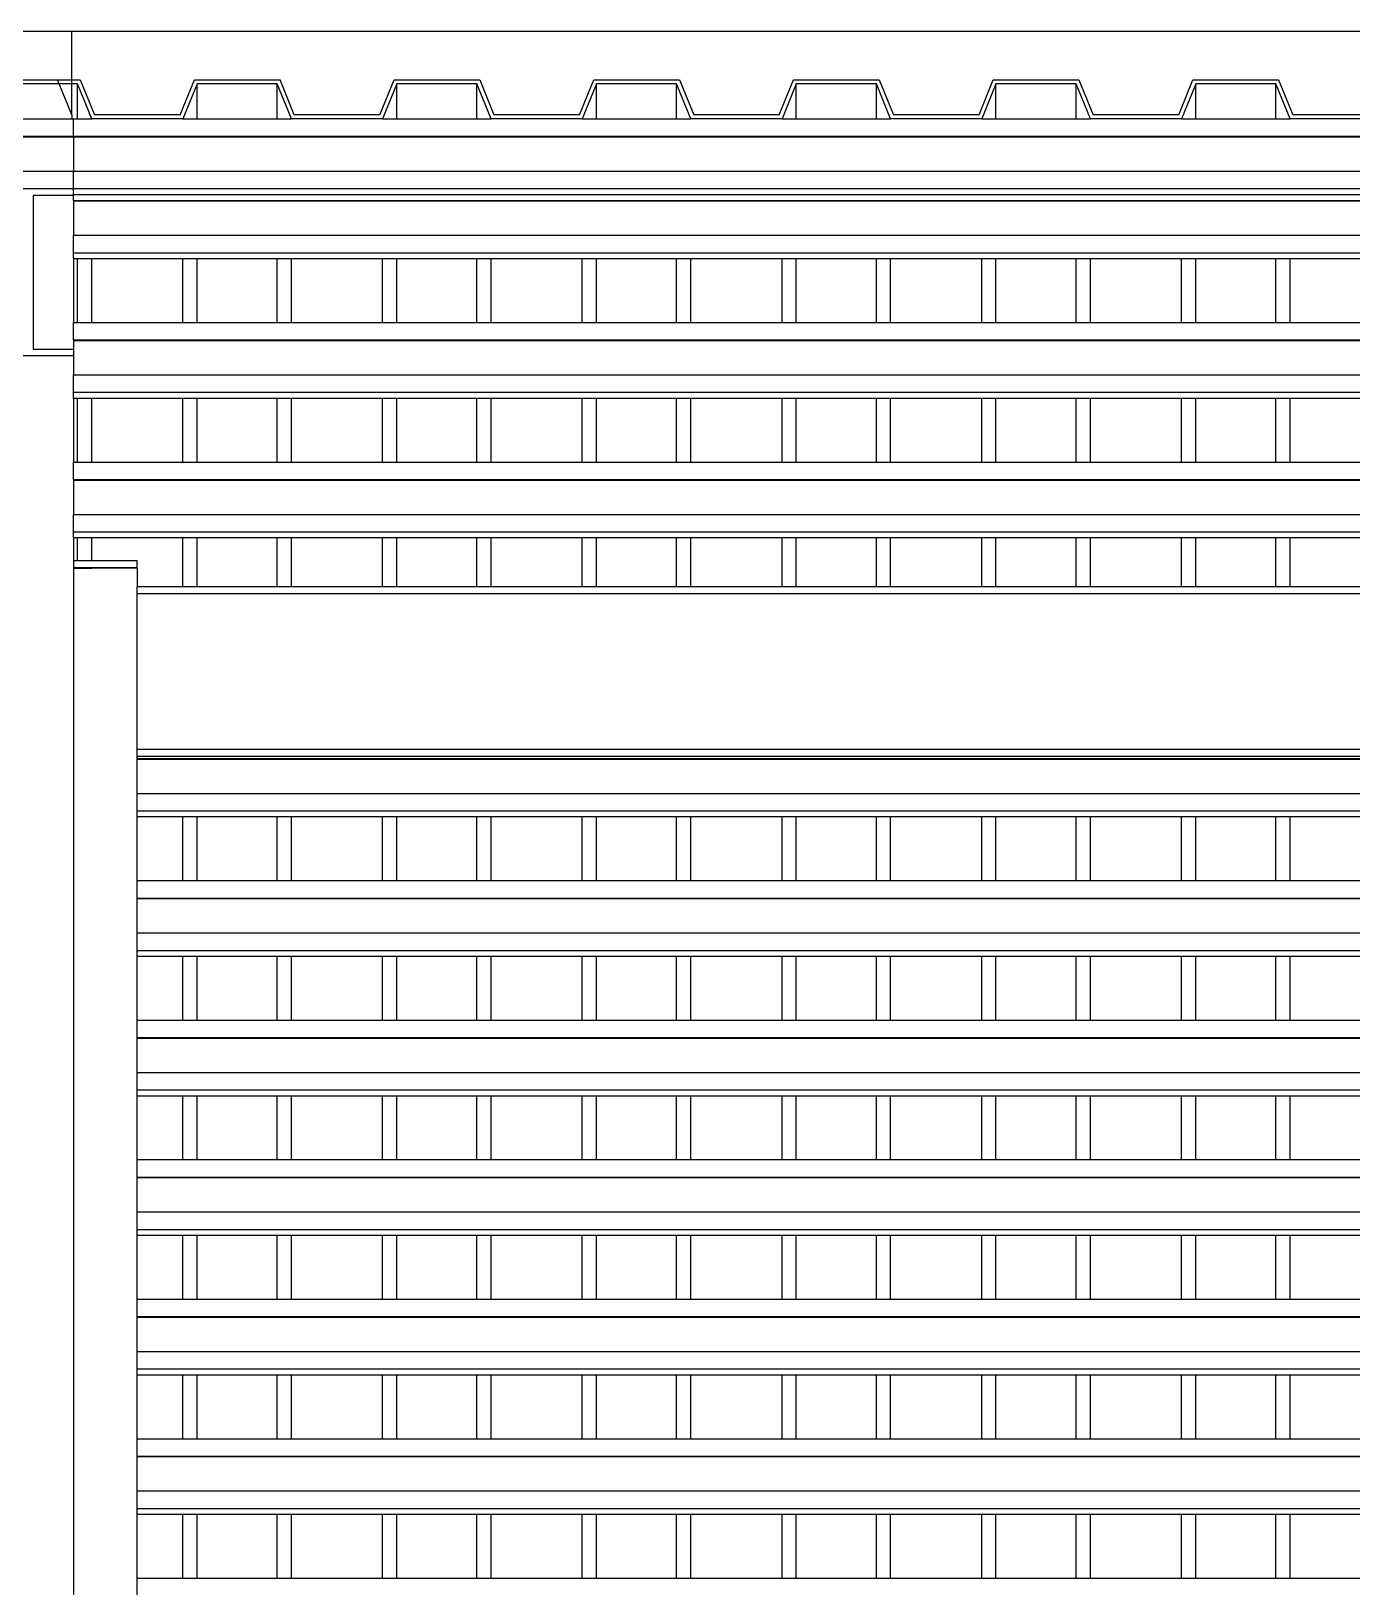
# Model space of a CAD drawing. Extents: x -101 to 101, y -14 to 18.
# Drawn here: x -51.402 to -49.535, y 10.269 to 12.469 of the extents above; entities that cross this region are included whole.
import ezdxf

# ---------------------------------------------------------------- set-up
doc = ezdxf.new("R2010")
doc.units = 0
doc.layers.get('0').update_dxf_attribs({"linetype": 'CONTINUOUS'})

msp = doc.modelspace()

# ---------------------------------------------------------------- linework, layer by layer
for p, q in [((-51.4638, 12.4686), (-51.3446, 12.4686)), ((-51.3446, 12.4686), (-48.7708, 12.4686)), ((-51.3446, 12.3995), (-51.3446, 12.4686)), ((-51.4537, 12.3995), (-51.3648, 12.3995)), ((-51.3625, 12.3939), (-51.4498, 12.3939)), ((-51.3625, 12.3939), (-51.3648, 12.3995)), ((-51.3648, 12.3995), (-51.3446, 12.3995)), ((-51.3446, 12.3502), (-51.3625, 12.3939)), ((-51.3446, 12.3939), (-51.3625, 12.3939)), ((-51.3446, 12.3995), (-51.3327, 12.3995)), ((-51.3446, 12.3939), (-51.3446, 12.3995)), ((-51.3446, 12.3502), (-51.3446, 12.3939)), ((-51.3366, 12.3939), (-51.3446, 12.3939)), ((-51.3366, 12.3446), (-51.3366, 12.3939)), ((-51.3164, 12.3446), (-51.3366, 12.3939)), ((-51.3327, 12.3995), (-51.3125, 12.3502)), ((-51.1915, 12.3502), (-51.1713, 12.3995)), ((-51.1674, 12.3939), (-51.1876, 12.3446)), ((-51.1713, 12.3995), (-51.0503, 12.3995)), ((-51.1674, 12.3446), (-51.1674, 12.3939)), ((-51.0542, 12.3939), (-51.1674, 12.3939)), ((-51.0542, 12.3446), (-51.0542, 12.3939)), ((-51.034, 12.3446), (-51.0542, 12.3939)), ((-51.0301, 12.3502), (-51.0503, 12.3995)), ((-50.9091, 12.3502), (-50.8889, 12.3995)), ((-50.885, 12.3939), (-50.9052, 12.3446)), ((-50.8889, 12.3995), (-50.7679, 12.3995)), ((-50.885, 12.3446), (-50.885, 12.3939)), ((-50.7718, 12.3939), (-50.885, 12.3939)), ((-50.7718, 12.3446), (-50.7718, 12.3939)), ((-50.7516, 12.3446), (-50.7718, 12.3939)), ((-50.7679, 12.3995), (-50.7477, 12.3502)), ((-50.6267, 12.3502), (-50.6065, 12.3995)), ((-50.6026, 12.3939), (-50.6228, 12.3446)), ((-50.6065, 12.3995), (-50.4855, 12.3995)), ((-50.6026, 12.3446), (-50.6026, 12.3939)), ((-50.4894, 12.3939), (-50.6026, 12.3939)), ((-50.4894, 12.3446), (-50.4894, 12.3939)), ((-50.4692, 12.3446), (-50.4894, 12.3939)), ((-50.4855, 12.3995), (-50.4653, 12.3502)), ((-50.3443, 12.3502), (-50.3241, 12.3995)), ((-50.3202, 12.3939), (-50.3404, 12.3446)), ((-50.3241, 12.3995), (-50.2031, 12.3995)), ((-50.3202, 12.3446), (-50.3202, 12.3939)), ((-50.207, 12.3939), (-50.3202, 12.3939)), ((-50.207, 12.3446), (-50.207, 12.3939)), ((-50.1868, 12.3446), (-50.207, 12.3939)), ((-50.2031, 12.3995), (-50.1829, 12.3502)), ((-50.0618, 12.3502), (-50.0417, 12.3995)), ((-50.0378, 12.3939), (-50.0579, 12.3446)), ((-50.0417, 12.3995), (-49.9206, 12.3995)), ((-50.0378, 12.3446), (-50.0378, 12.3939)), ((-49.9246, 12.3939), (-50.0378, 12.3939)), ((-49.9246, 12.3446), (-49.9246, 12.3939)), ((-49.9044, 12.3446), (-49.9246, 12.3939)), ((-49.9206, 12.3995), (-49.9005, 12.3502)), ((-49.7794, 12.3502), (-49.7593, 12.3995)), ((-49.7554, 12.3939), (-49.7755, 12.3446)), ((-49.7593, 12.3995), (-49.6382, 12.3995)), ((-49.7554, 12.3446), (-49.7554, 12.3939)), ((-49.6421, 12.3939), (-49.7554, 12.3939)), ((-49.6421, 12.3446), (-49.6421, 12.3939)), ((-49.622, 12.3446), (-49.6421, 12.3939)), ((-49.6382, 12.3995), (-49.6181, 12.3502)), ((-51.4498, 12.3446), (-51.3625, 12.3446)), ((-51.3625, 12.3446), (-51.3446, 12.3446)), ((-51.3446, 12.3502), (-51.3446, 12.3446)), ((-51.3446, 12.3446), (-51.3423, 12.3446)), ((-51.3423, 12.3199), (-51.3423, 12.3446)), ((-51.3423, 12.3446), (-51.3366, 12.3446)), ((-51.3366, 12.3446), (-51.3164, 12.3446)), ((-51.1876, 12.3446), (-51.3164, 12.3446)), ((-51.1915, 12.3502), (-51.3125, 12.3502)), ((-51.1876, 12.3446), (-51.1674, 12.3446)), ((-51.1674, 12.3446), (-51.0542, 12.3446)), ((-51.0542, 12.3446), (-51.034, 12.3446)), ((-50.9052, 12.3446), (-51.034, 12.3446)), ((-50.9091, 12.3502), (-51.0301, 12.3502)), ((-50.9052, 12.3446), (-50.885, 12.3446)), ((-50.885, 12.3446), (-50.7718, 12.3446)), ((-50.7718, 12.3446), (-50.7516, 12.3446)), ((-50.6228, 12.3446), (-50.7516, 12.3446)), ((-50.6267, 12.3502), (-50.7477, 12.3502)), ((-50.6228, 12.3446), (-50.6026, 12.3446)), ((-50.6026, 12.3446), (-50.4894, 12.3446)), ((-50.4894, 12.3446), (-50.4692, 12.3446)), ((-50.3404, 12.3446), (-50.4692, 12.3446)), ((-50.3443, 12.3502), (-50.4653, 12.3502)), ((-50.3404, 12.3446), (-50.3202, 12.3446)), ((-50.3202, 12.3446), (-50.207, 12.3446)), ((-50.207, 12.3446), (-50.1868, 12.3446)), ((-50.0579, 12.3446), (-50.1868, 12.3446)), ((-50.0618, 12.3502), (-50.1829, 12.3502)), ((-50.0579, 12.3446), (-50.0378, 12.3446)), ((-50.0378, 12.3446), (-49.9246, 12.3446)), ((-49.9246, 12.3446), (-49.9044, 12.3446)), ((-49.7755, 12.3446), (-49.9044, 12.3446)), ((-49.7794, 12.3502), (-49.9005, 12.3502)), ((-49.7755, 12.3446), (-49.7554, 12.3446)), ((-49.7554, 12.3446), (-49.6421, 12.3446)), ((-49.6421, 12.3446), (-49.622, 12.3446)), ((-49.4931, 12.3446), (-49.622, 12.3446)), ((-49.497, 12.3502), (-49.6181, 12.3502)), ((-51.4623, 12.3199), (-51.3423, 12.3199)), ((-51.3423, 12.3199), (-51.3423, 12.3191)), ((-51.3423, 12.3199), (-33.3446, 12.3199)), ((-51.4623, 12.3191), (-51.3423, 12.3191)), ((-51.3423, 12.3191), (-51.3423, 12.2706)), ((-51.3423, 12.3191), (-33.3446, 12.3191)), ((-51.4623, 12.2706), (-51.3423, 12.2706)), ((-51.3423, 12.2459), (-51.3423, 12.2706)), ((-51.3423, 12.2706), (-33.3446, 12.2706)), ((-51.4623, 12.2459), (-51.3423, 12.2459)), ((-51.3423, 12.2363), (-51.3992, 12.2363)), ((-51.3992, 12.2363), (-51.3992, 12.0189)), ((-51.3423, 12.2377), (-51.3423, 12.2459)), ((-51.3423, 12.2459), (-47.7123, 12.2459)), ((-51.3423, 12.2377), (-47.7123, 12.2377)), ((-51.3423, 12.2363), (-51.3423, 12.2377)), ((-51.3423, 12.2292), (-51.3423, 12.2363)), ((-51.3423, 12.2292), (-47.7123, 12.2292)), ((-51.3423, 12.2292), (-51.3423, 12.2284)), ((-51.3423, 12.2284), (-47.7123, 12.2284)), ((-51.3423, 12.2284), (-51.3423, 12.1799)), ((-51.3423, 12.1552), (-51.3423, 12.1799)), ((-51.3423, 12.1799), (-47.7123, 12.1799)), ((-51.3423, 12.147), (-51.3423, 12.1552)), ((-51.3423, 12.1552), (-47.7123, 12.1552)), ((-51.3423, 12.147), (-51.3423, 12.0566)), ((-51.3423, 12.147), (-51.3366, 12.147)), ((-51.3366, 12.0566), (-51.3366, 12.147)), ((-51.3366, 12.147), (-51.3164, 12.147)), ((-51.3164, 12.0566), (-51.3164, 12.147)), ((-51.3164, 12.147), (-51.1876, 12.147)), ((-51.1876, 12.0566), (-51.1876, 12.147)), ((-51.1876, 12.147), (-51.1674, 12.147)), ((-51.1674, 12.0566), (-51.1674, 12.147)), ((-51.1674, 12.147), (-51.0542, 12.147)), ((-51.0542, 12.0566), (-51.0542, 12.147)), ((-51.0542, 12.147), (-51.034, 12.147)), ((-51.034, 12.0566), (-51.034, 12.147)), ((-51.034, 12.147), (-50.9052, 12.147)), ((-50.9052, 12.0566), (-50.9052, 12.147)), ((-50.9052, 12.147), (-50.885, 12.147)), ((-50.885, 12.0566), (-50.885, 12.147)), ((-50.885, 12.147), (-50.7718, 12.147)), ((-50.7718, 12.0566), (-50.7718, 12.147)), ((-50.7718, 12.147), (-50.7516, 12.147)), ((-50.7516, 12.0566), (-50.7516, 12.147)), ((-50.7516, 12.147), (-50.6228, 12.147)), ((-50.6228, 12.0566), (-50.6228, 12.147)), ((-50.6228, 12.147), (-50.6026, 12.147)), ((-50.6026, 12.0566), (-50.6026, 12.147)), ((-50.6026, 12.147), (-50.4894, 12.147)), ((-50.4894, 12.0566), (-50.4894, 12.147)), ((-50.4894, 12.147), (-50.4692, 12.147)), ((-50.4692, 12.0566), (-50.4692, 12.147)), ((-50.4692, 12.147), (-50.3404, 12.147)), ((-50.3404, 12.0566), (-50.3404, 12.147)), ((-50.3404, 12.147), (-50.3202, 12.147)), ((-50.3202, 12.0566), (-50.3202, 12.147)), ((-50.3202, 12.147), (-50.207, 12.147)), ((-50.207, 12.0566), (-50.207, 12.147)), ((-50.207, 12.147), (-50.1868, 12.147)), ((-50.1868, 12.0566), (-50.1868, 12.147)), ((-50.1868, 12.147), (-50.0579, 12.147)), ((-50.0579, 12.0566), (-50.0579, 12.147)), ((-50.0579, 12.147), (-50.0378, 12.147)), ((-50.0378, 12.0566), (-50.0378, 12.147)), ((-50.0378, 12.147), (-49.9246, 12.147)), ((-49.9246, 12.0566), (-49.9246, 12.147)), ((-49.9246, 12.147), (-49.9044, 12.147)), ((-49.9044, 12.0566), (-49.9044, 12.147)), ((-49.9044, 12.147), (-49.7755, 12.147)), ((-49.7755, 12.0566), (-49.7755, 12.147)), ((-49.7755, 12.147), (-49.7554, 12.147)), ((-49.7554, 12.0566), (-49.7554, 12.147)), ((-49.7554, 12.147), (-49.6421, 12.147)), ((-49.6421, 12.0566), (-49.6421, 12.147)), ((-49.6421, 12.147), (-49.622, 12.147)), ((-49.622, 12.0566), (-49.622, 12.147)), ((-49.622, 12.147), (-49.4931, 12.147)), ((-51.3423, 12.0319), (-51.3423, 12.0566)), ((-51.3423, 12.0566), (-51.3366, 12.0566)), ((-51.3366, 12.0566), (-51.3164, 12.0566)), ((-51.3164, 12.0566), (-51.1876, 12.0566)), ((-51.1876, 12.0566), (-51.1674, 12.0566)), ((-51.1674, 12.0566), (-51.0542, 12.0566)), ((-51.0542, 12.0566), (-51.034, 12.0566)), ((-51.034, 12.0566), (-50.9052, 12.0566)), ((-50.9052, 12.0566), (-50.885, 12.0566)), ((-50.885, 12.0566), (-50.7718, 12.0566)), ((-50.7718, 12.0566), (-50.7516, 12.0566)), ((-50.7516, 12.0566), (-50.6228, 12.0566)), ((-50.6228, 12.0566), (-50.6026, 12.0566)), ((-50.6026, 12.0566), (-50.4894, 12.0566)), ((-50.4894, 12.0566), (-50.4692, 12.0566)), ((-50.4692, 12.0566), (-50.3404, 12.0566)), ((-50.3404, 12.0566), (-50.3202, 12.0566)), ((-50.3202, 12.0566), (-50.207, 12.0566)), ((-50.207, 12.0566), (-50.1868, 12.0566)), ((-50.1868, 12.0566), (-50.0579, 12.0566)), ((-50.0579, 12.0566), (-50.0378, 12.0566)), ((-50.0378, 12.0566), (-49.9246, 12.0566)), ((-49.9246, 12.0566), (-49.9044, 12.0566)), ((-49.9044, 12.0566), (-49.7755, 12.0566)), ((-49.7755, 12.0566), (-49.7554, 12.0566)), ((-49.7554, 12.0566), (-49.6421, 12.0566)), ((-49.6421, 12.0566), (-49.622, 12.0566)), ((-49.622, 12.0566), (-49.4931, 12.0566)), ((-51.3992, 12.0189), (-51.3423, 12.0189)), ((-51.3423, 12.0319), (-47.7123, 12.0319)), ((-51.3423, 12.0319), (-51.3423, 12.0311)), ((-51.3423, 12.0311), (-47.7123, 12.0311)), ((-51.3423, 12.0311), (-51.3423, 12.0189)), ((-51.3423, 12.0189), (-51.3423, 12.0092)), ((-51.3423, 12.0092), (-51.4623, 12.0092)), ((-51.3423, 12.0092), (-51.3423, 11.9826)), ((-51.3423, 11.9579), (-51.3423, 11.9826)), ((-51.3423, 11.9826), (-47.7123, 11.9826)), ((-51.3423, 11.9497), (-51.3423, 11.9579)), ((-51.3423, 11.9579), (-47.7123, 11.9579)), ((-51.3423, 11.9497), (-51.3366, 11.9497)), ((-51.3423, 11.9497), (-51.3423, 11.8593)), ((-51.3366, 11.8593), (-51.3366, 11.9497)), ((-51.3366, 11.9497), (-51.3164, 11.9497)), ((-51.3164, 11.8593), (-51.3164, 11.9497)), ((-51.3164, 11.9497), (-51.1876, 11.9497)), ((-51.1876, 11.8593), (-51.1876, 11.9497)), ((-51.1876, 11.9497), (-51.1674, 11.9497)), ((-51.1674, 11.8593), (-51.1674, 11.9497)), ((-51.1674, 11.9497), (-51.0542, 11.9497)), ((-51.0542, 11.8593), (-51.0542, 11.9497)), ((-51.0542, 11.9497), (-51.034, 11.9497)), ((-51.034, 11.8593), (-51.034, 11.9497)), ((-51.034, 11.9497), (-50.9052, 11.9497)), ((-50.9052, 11.8593), (-50.9052, 11.9497)), ((-50.9052, 11.9497), (-50.885, 11.9497)), ((-50.885, 11.8593), (-50.885, 11.9497)), ((-50.885, 11.9497), (-50.7718, 11.9497)), ((-50.7718, 11.8593), (-50.7718, 11.9497)), ((-50.7718, 11.9497), (-50.7516, 11.9497)), ((-50.7516, 11.8593), (-50.7516, 11.9497)), ((-50.7516, 11.9497), (-50.6228, 11.9497)), ((-50.6228, 11.8593), (-50.6228, 11.9497)), ((-50.6228, 11.9497), (-50.6026, 11.9497)), ((-50.6026, 11.8593), (-50.6026, 11.9497)), ((-50.6026, 11.9497), (-50.4894, 11.9497)), ((-50.4894, 11.8593), (-50.4894, 11.9497)), ((-50.4894, 11.9497), (-50.4692, 11.9497)), ((-50.4692, 11.8593), (-50.4692, 11.9497)), ((-50.4692, 11.9497), (-50.3404, 11.9497)), ((-50.3404, 11.8593), (-50.3404, 11.9497)), ((-50.3404, 11.9497), (-50.3202, 11.9497)), ((-50.3202, 11.8593), (-50.3202, 11.9497)), ((-50.3202, 11.9497), (-50.207, 11.9497)), ((-50.207, 11.8593), (-50.207, 11.9497)), ((-50.207, 11.9497), (-50.1868, 11.9497)), ((-50.1868, 11.8593), (-50.1868, 11.9497)), ((-50.1868, 11.9497), (-50.0579, 11.9497)), ((-50.0579, 11.8593), (-50.0579, 11.9497)), ((-50.0579, 11.9497), (-50.0378, 11.9497)), ((-50.0378, 11.8593), (-50.0378, 11.9497)), ((-50.0378, 11.9497), (-49.9246, 11.9497)), ((-49.9246, 11.8593), (-49.9246, 11.9497)), ((-49.9246, 11.9497), (-49.9044, 11.9497)), ((-49.9044, 11.8593), (-49.9044, 11.9497)), ((-49.9044, 11.9497), (-49.7755, 11.9497)), ((-49.7755, 11.8593), (-49.7755, 11.9497)), ((-49.7755, 11.9497), (-49.7554, 11.9497)), ((-49.7554, 11.8593), (-49.7554, 11.9497)), ((-49.7554, 11.9497), (-49.6421, 11.9497)), ((-49.6421, 11.8593), (-49.6421, 11.9497)), ((-49.6421, 11.9497), (-49.622, 11.9497)), ((-49.622, 11.8593), (-49.622, 11.9497)), ((-49.622, 11.9497), (-49.4931, 11.9497)), ((-51.3423, 11.8346), (-51.3423, 11.8593)), ((-51.3423, 11.8593), (-51.3366, 11.8593)), ((-51.3366, 11.8593), (-51.3164, 11.8593)), ((-51.3164, 11.8593), (-51.1876, 11.8593)), ((-51.1876, 11.8593), (-51.1674, 11.8593)), ((-51.1674, 11.8593), (-51.0542, 11.8593)), ((-51.0542, 11.8593), (-51.034, 11.8593)), ((-51.034, 11.8593), (-50.9052, 11.8593)), ((-50.9052, 11.8593), (-50.885, 11.8593)), ((-50.885, 11.8593), (-50.7718, 11.8593)), ((-50.7718, 11.8593), (-50.7516, 11.8593)), ((-50.7516, 11.8593), (-50.6228, 11.8593)), ((-50.6228, 11.8593), (-50.6026, 11.8593)), ((-50.6026, 11.8593), (-50.4894, 11.8593)), ((-50.4894, 11.8593), (-50.4692, 11.8593)), ((-50.4692, 11.8593), (-50.3404, 11.8593)), ((-50.3404, 11.8593), (-50.3202, 11.8593)), ((-50.3202, 11.8593), (-50.207, 11.8593)), ((-50.207, 11.8593), (-50.1868, 11.8593)), ((-50.1868, 11.8593), (-50.0579, 11.8593)), ((-50.0579, 11.8593), (-50.0378, 11.8593)), ((-50.0378, 11.8593), (-49.9246, 11.8593)), ((-49.9246, 11.8593), (-49.9044, 11.8593)), ((-49.9044, 11.8593), (-49.7755, 11.8593)), ((-49.7755, 11.8593), (-49.7554, 11.8593)), ((-49.7554, 11.8593), (-49.6421, 11.8593)), ((-49.6421, 11.8593), (-49.622, 11.8593)), ((-49.622, 11.8593), (-49.4931, 11.8593)), ((-51.3423, 11.8346), (-47.7123, 11.8346)), ((-51.3423, 11.8346), (-51.3423, 11.8338)), ((-51.3423, 11.8338), (-47.7123, 11.8338)), ((-51.3423, 11.8338), (-51.3423, 11.7853)), ((-51.3423, 11.7607), (-51.3423, 11.7853)), ((-51.3423, 11.7853), (-47.7123, 11.7853)), ((-51.3423, 11.7524), (-51.3423, 11.7607)), ((-51.3423, 11.7607), (-47.7123, 11.7607)), ((-51.3423, 11.7524), (-51.3366, 11.7524)), ((-51.3423, 11.7524), (-51.3423, 11.7194)), ((-51.3366, 11.7194), (-51.3366, 11.7524)), ((-51.3366, 11.7524), (-51.3164, 11.7524)), ((-51.3164, 11.7194), (-51.3164, 11.7524)), ((-51.3164, 11.7524), (-51.1876, 11.7524)), ((-51.1876, 11.6828), (-51.1876, 11.7524)), ((-51.1876, 11.7524), (-51.1674, 11.7524)), ((-51.1674, 11.6828), (-51.1674, 11.7524)), ((-51.1674, 11.7524), (-51.0542, 11.7524)), ((-51.0542, 11.6828), (-51.0542, 11.7524)), ((-51.0542, 11.7524), (-51.034, 11.7524)), ((-51.034, 11.6828), (-51.034, 11.7524)), ((-51.034, 11.7524), (-50.9052, 11.7524)), ((-50.9052, 11.6828), (-50.9052, 11.7524)), ((-50.9052, 11.7524), (-50.885, 11.7524)), ((-50.885, 11.6828), (-50.885, 11.7524)), ((-50.885, 11.7524), (-50.7718, 11.7524)), ((-50.7718, 11.6828), (-50.7718, 11.7524)), ((-50.7718, 11.7524), (-50.7516, 11.7524)), ((-50.7516, 11.6828), (-50.7516, 11.7524)), ((-50.7516, 11.7524), (-50.6228, 11.7524)), ((-50.6228, 11.6828), (-50.6228, 11.7524)), ((-50.6228, 11.7524), (-50.6026, 11.7524)), ((-50.6026, 11.6828), (-50.6026, 11.7524)), ((-50.6026, 11.7524), (-50.4894, 11.7524)), ((-50.4894, 11.6828), (-50.4894, 11.7524)), ((-50.4894, 11.7524), (-50.4692, 11.7524)), ((-50.4692, 11.6828), (-50.4692, 11.7524)), ((-50.4692, 11.7524), (-50.3404, 11.7524)), ((-50.3404, 11.6828), (-50.3404, 11.7524)), ((-50.3404, 11.7524), (-50.3202, 11.7524)), ((-50.3202, 11.6828), (-50.3202, 11.7524)), ((-50.3202, 11.7524), (-50.207, 11.7524)), ((-50.207, 11.6828), (-50.207, 11.7524)), ((-50.207, 11.7524), (-50.1868, 11.7524)), ((-50.1868, 11.6828), (-50.1868, 11.7524)), ((-50.1868, 11.7524), (-50.0579, 11.7524)), ((-50.0579, 11.6828), (-50.0579, 11.7524)), ((-50.0579, 11.7524), (-50.0378, 11.7524)), ((-50.0378, 11.6828), (-50.0378, 11.7524)), ((-50.0378, 11.7524), (-49.9246, 11.7524)), ((-49.9246, 11.6828), (-49.9246, 11.7524)), ((-49.9246, 11.7524), (-49.9044, 11.7524)), ((-49.9044, 11.6828), (-49.9044, 11.7524)), ((-49.9044, 11.7524), (-49.7755, 11.7524)), ((-49.7755, 11.6828), (-49.7755, 11.7524)), ((-49.7755, 11.7524), (-49.7554, 11.7524)), ((-49.7554, 11.6828), (-49.7554, 11.7524)), ((-49.7554, 11.7524), (-49.6421, 11.7524)), ((-49.6421, 11.6828), (-49.6421, 11.7524)), ((-49.6421, 11.7524), (-49.622, 11.7524)), ((-49.622, 11.6828), (-49.622, 11.7524)), ((-49.622, 11.7524), (-49.4931, 11.7524)), ((-51.3366, 11.7194), (-51.3423, 11.7194)), ((-51.3423, 11.7194), (-51.3423, 11.7095)), ((-51.3366, 11.7095), (-51.3423, 11.7095)), ((-51.3423, 11.7095), (-51.3423, 11.7094)), ((-51.3423, 11.7094), (-51.3423, 8.3789)), ((-51.3423, 11.7094), (-51.3366, 11.7094)), ((-51.3164, 11.7194), (-51.3366, 11.7194)), ((-51.3366, 11.7094), (-51.3366, 11.7095)), ((-51.3164, 11.7095), (-51.3366, 11.7095)), ((-51.3366, 11.7094), (-51.3164, 11.7094)), ((-51.2523, 11.7194), (-51.3164, 11.7194)), ((-51.3164, 11.7094), (-51.3164, 11.7095)), ((-51.2523, 11.7095), (-51.3164, 11.7095)), ((-51.2523, 11.7094), (-51.3164, 11.7094)), ((-51.2523, 11.7095), (-51.2523, 11.7194)), ((-51.2523, 11.7094), (-51.2523, 11.7095)), ((-51.2523, 11.7094), (-51.2523, 11.6828)), ((-51.1876, 11.6828), (-51.2523, 11.6828)), ((-51.2523, 11.673), (-51.2523, 11.6828)), ((-51.1674, 11.6828), (-51.1876, 11.6828)), ((-51.0542, 11.6828), (-51.1674, 11.6828)), ((-51.034, 11.6828), (-51.0542, 11.6828)), ((-50.9052, 11.6828), (-51.034, 11.6828)), ((-50.885, 11.6828), (-50.9052, 11.6828)), ((-50.7718, 11.6828), (-50.885, 11.6828)), ((-50.7516, 11.6828), (-50.7718, 11.6828)), ((-50.6228, 11.6828), (-50.7516, 11.6828)), ((-50.6026, 11.6828), (-50.6228, 11.6828)), ((-50.4894, 11.6828), (-50.6026, 11.6828)), ((-50.4692, 11.6828), (-50.4894, 11.6828)), ((-50.3404, 11.6828), (-50.4692, 11.6828)), ((-50.3202, 11.6828), (-50.3404, 11.6828)), ((-50.207, 11.6828), (-50.3202, 11.6828)), ((-50.1868, 11.6828), (-50.207, 11.6828)), ((-50.0579, 11.6828), (-50.1868, 11.6828)), ((-50.0378, 11.6828), (-50.0579, 11.6828)), ((-49.9246, 11.6828), (-50.0378, 11.6828)), ((-49.9044, 11.6828), (-49.9246, 11.6828)), ((-49.7755, 11.6828), (-49.9044, 11.6828)), ((-49.7554, 11.6828), (-49.7755, 11.6828)), ((-49.6421, 11.6828), (-49.7554, 11.6828)), ((-49.622, 11.6828), (-49.6421, 11.6828)), ((-49.4931, 11.6828), (-49.622, 11.6828)), ((-47.7123, 11.673), (-51.2523, 11.673)), ((-51.2523, 11.4526), (-51.2523, 11.673)), ((-47.7123, 11.4526), (-51.2523, 11.4526)), ((-51.2523, 11.4428), (-51.2523, 11.4526)), ((-47.7123, 11.4428), (-51.2523, 11.4428)), ((-51.2523, 11.4401), (-51.2523, 11.4428)), ((-51.2523, 11.4401), (-47.7123, 11.4401)), ((-51.2523, 11.4393), (-51.2523, 11.4401)), ((-51.2523, 11.4393), (-47.7123, 11.4393)), ((-51.2523, 11.3908), (-51.2523, 11.4393)), ((-51.2523, 11.3908), (-47.7123, 11.3908)), ((-51.2523, 11.3661), (-51.2523, 11.3908)), ((-51.2523, 11.3661), (-47.7123, 11.3661)), ((-51.2523, 11.3579), (-51.2523, 11.3661)), ((-51.2523, 11.3579), (-51.1876, 11.3579)), ((-51.2523, 11.2675), (-51.2523, 11.3579)), ((-51.1876, 11.2675), (-51.1876, 11.3579)), ((-51.1876, 11.3579), (-51.1674, 11.3579)), ((-51.1674, 11.2675), (-51.1674, 11.3579)), ((-51.1674, 11.3579), (-51.0542, 11.3579)), ((-51.0542, 11.2675), (-51.0542, 11.3579)), ((-51.0542, 11.3579), (-51.034, 11.3579)), ((-51.034, 11.2675), (-51.034, 11.3579)), ((-51.034, 11.3579), (-50.9052, 11.3579)), ((-50.9052, 11.2675), (-50.9052, 11.3579)), ((-50.9052, 11.3579), (-50.885, 11.3579)), ((-50.885, 11.2675), (-50.885, 11.3579)), ((-50.885, 11.3579), (-50.7718, 11.3579)), ((-50.7718, 11.2675), (-50.7718, 11.3579)), ((-50.7718, 11.3579), (-50.7516, 11.3579)), ((-50.7516, 11.2675), (-50.7516, 11.3579)), ((-50.7516, 11.3579), (-50.6228, 11.3579)), ((-50.6228, 11.2675), (-50.6228, 11.3579)), ((-50.6228, 11.3579), (-50.6026, 11.3579)), ((-50.6026, 11.2675), (-50.6026, 11.3579)), ((-50.6026, 11.3579), (-50.4894, 11.3579)), ((-50.4894, 11.2675), (-50.4894, 11.3579)), ((-50.4894, 11.3579), (-50.4692, 11.3579)), ((-50.4692, 11.2675), (-50.4692, 11.3579)), ((-50.4692, 11.3579), (-50.3404, 11.3579)), ((-50.3404, 11.2675), (-50.3404, 11.3579)), ((-50.3404, 11.3579), (-50.3202, 11.3579)), ((-50.3202, 11.2675), (-50.3202, 11.3579)), ((-50.3202, 11.3579), (-50.207, 11.3579)), ((-50.207, 11.2675), (-50.207, 11.3579)), ((-50.207, 11.3579), (-50.1868, 11.3579)), ((-50.1868, 11.2675), (-50.1868, 11.3579)), ((-50.1868, 11.3579), (-50.0579, 11.3579)), ((-50.0579, 11.2675), (-50.0579, 11.3579)), ((-50.0579, 11.3579), (-50.0378, 11.3579)), ((-50.0378, 11.2675), (-50.0378, 11.3579)), ((-50.0378, 11.3579), (-49.9246, 11.3579)), ((-49.9246, 11.2675), (-49.9246, 11.3579)), ((-49.9246, 11.3579), (-49.9044, 11.3579)), ((-49.9044, 11.2675), (-49.9044, 11.3579)), ((-49.9044, 11.3579), (-49.7755, 11.3579)), ((-49.7755, 11.2675), (-49.7755, 11.3579)), ((-49.7755, 11.3579), (-49.7554, 11.3579)), ((-49.7554, 11.2675), (-49.7554, 11.3579)), ((-49.7554, 11.3579), (-49.6421, 11.3579)), ((-49.6421, 11.2675), (-49.6421, 11.3579)), ((-49.6421, 11.3579), (-49.622, 11.3579)), ((-49.622, 11.2675), (-49.622, 11.3579)), ((-49.622, 11.3579), (-49.4931, 11.3579)), ((-51.2523, 11.2675), (-51.1876, 11.2675)), ((-51.2523, 11.2428), (-51.2523, 11.2675)), ((-51.1876, 11.2675), (-51.1674, 11.2675)), ((-51.1674, 11.2675), (-51.0542, 11.2675)), ((-51.0542, 11.2675), (-51.034, 11.2675)), ((-51.034, 11.2675), (-50.9052, 11.2675)), ((-50.9052, 11.2675), (-50.885, 11.2675)), ((-50.885, 11.2675), (-50.7718, 11.2675)), ((-50.7718, 11.2675), (-50.7516, 11.2675)), ((-50.7516, 11.2675), (-50.6228, 11.2675)), ((-50.6228, 11.2675), (-50.6026, 11.2675)), ((-50.6026, 11.2675), (-50.4894, 11.2675)), ((-50.4894, 11.2675), (-50.4692, 11.2675)), ((-50.4692, 11.2675), (-50.3404, 11.2675)), ((-50.3404, 11.2675), (-50.3202, 11.2675)), ((-50.3202, 11.2675), (-50.207, 11.2675)), ((-50.207, 11.2675), (-50.1868, 11.2675)), ((-50.1868, 11.2675), (-50.0579, 11.2675)), ((-50.0579, 11.2675), (-50.0378, 11.2675)), ((-50.0378, 11.2675), (-49.9246, 11.2675)), ((-49.9246, 11.2675), (-49.9044, 11.2675)), ((-49.9044, 11.2675), (-49.7755, 11.2675)), ((-49.7755, 11.2675), (-49.7554, 11.2675)), ((-49.7554, 11.2675), (-49.6421, 11.2675)), ((-49.6421, 11.2675), (-49.622, 11.2675)), ((-49.622, 11.2675), (-49.4931, 11.2675)), ((-51.2523, 11.2428), (-47.7123, 11.2428)), ((-51.2523, 11.242), (-51.2523, 11.2428)), ((-51.2523, 11.242), (-47.7123, 11.242)), ((-51.2523, 11.1935), (-51.2523, 11.242)), ((-51.2523, 11.1935), (-47.7123, 11.1935)), ((-51.2523, 11.1688), (-51.2523, 11.1935)), ((-51.2523, 11.1688), (-47.7123, 11.1688)), ((-51.2523, 11.1606), (-51.2523, 11.1688)), ((-51.2523, 11.1606), (-51.1876, 11.1606)), ((-51.2523, 11.0702), (-51.2523, 11.1606)), ((-51.1876, 11.0702), (-51.1876, 11.1606)), ((-51.1876, 11.1606), (-51.1674, 11.1606)), ((-51.1674, 11.0702), (-51.1674, 11.1606)), ((-51.1674, 11.1606), (-51.0542, 11.1606)), ((-51.0542, 11.0702), (-51.0542, 11.1606)), ((-51.0542, 11.1606), (-51.034, 11.1606)), ((-51.034, 11.0702), (-51.034, 11.1606)), ((-51.034, 11.1606), (-50.9052, 11.1606)), ((-50.9052, 11.0702), (-50.9052, 11.1606)), ((-50.9052, 11.1606), (-50.885, 11.1606)), ((-50.885, 11.0702), (-50.885, 11.1606)), ((-50.885, 11.1606), (-50.7718, 11.1606)), ((-50.7718, 11.0702), (-50.7718, 11.1606)), ((-50.7718, 11.1606), (-50.7516, 11.1606)), ((-50.7516, 11.0702), (-50.7516, 11.1606)), ((-50.7516, 11.1606), (-50.6228, 11.1606)), ((-50.6228, 11.0702), (-50.6228, 11.1606)), ((-50.6228, 11.1606), (-50.6026, 11.1606)), ((-50.6026, 11.0702), (-50.6026, 11.1606)), ((-50.6026, 11.1606), (-50.4894, 11.1606)), ((-50.4894, 11.0702), (-50.4894, 11.1606)), ((-50.4894, 11.1606), (-50.4692, 11.1606)), ((-50.4692, 11.0702), (-50.4692, 11.1606)), ((-50.4692, 11.1606), (-50.3404, 11.1606)), ((-50.3404, 11.0702), (-50.3404, 11.1606)), ((-50.3404, 11.1606), (-50.3202, 11.1606)), ((-50.3202, 11.0702), (-50.3202, 11.1606)), ((-50.3202, 11.1606), (-50.207, 11.1606)), ((-50.207, 11.0702), (-50.207, 11.1606)), ((-50.207, 11.1606), (-50.1868, 11.1606)), ((-50.1868, 11.0702), (-50.1868, 11.1606)), ((-50.1868, 11.1606), (-50.0579, 11.1606)), ((-50.0579, 11.0702), (-50.0579, 11.1606)), ((-50.0579, 11.1606), (-50.0378, 11.1606)), ((-50.0378, 11.0702), (-50.0378, 11.1606)), ((-50.0378, 11.1606), (-49.9246, 11.1606)), ((-49.9246, 11.0702), (-49.9246, 11.1606)), ((-49.9246, 11.1606), (-49.9044, 11.1606)), ((-49.9044, 11.0702), (-49.9044, 11.1606)), ((-49.9044, 11.1606), (-49.7755, 11.1606)), ((-49.7755, 11.0702), (-49.7755, 11.1606)), ((-49.7755, 11.1606), (-49.7554, 11.1606)), ((-49.7554, 11.0702), (-49.7554, 11.1606)), ((-49.7554, 11.1606), (-49.6421, 11.1606)), ((-49.6421, 11.0702), (-49.6421, 11.1606)), ((-49.6421, 11.1606), (-49.622, 11.1606)), ((-49.622, 11.0702), (-49.622, 11.1606)), ((-49.622, 11.1606), (-49.4931, 11.1606)), ((-51.2523, 11.0702), (-51.1876, 11.0702)), ((-51.2523, 11.0455), (-51.2523, 11.0702)), ((-51.1876, 11.0702), (-51.1674, 11.0702)), ((-51.1674, 11.0702), (-51.0542, 11.0702)), ((-51.0542, 11.0702), (-51.034, 11.0702)), ((-51.034, 11.0702), (-50.9052, 11.0702)), ((-50.9052, 11.0702), (-50.885, 11.0702)), ((-50.885, 11.0702), (-50.7718, 11.0702)), ((-50.7718, 11.0702), (-50.7516, 11.0702)), ((-50.7516, 11.0702), (-50.6228, 11.0702)), ((-50.6228, 11.0702), (-50.6026, 11.0702)), ((-50.6026, 11.0702), (-50.4894, 11.0702)), ((-50.4894, 11.0702), (-50.4692, 11.0702)), ((-50.4692, 11.0702), (-50.3404, 11.0702)), ((-50.3404, 11.0702), (-50.3202, 11.0702)), ((-50.3202, 11.0702), (-50.207, 11.0702)), ((-50.207, 11.0702), (-50.1868, 11.0702)), ((-50.1868, 11.0702), (-50.0579, 11.0702)), ((-50.0579, 11.0702), (-50.0378, 11.0702)), ((-50.0378, 11.0702), (-49.9246, 11.0702)), ((-49.9246, 11.0702), (-49.9044, 11.0702)), ((-49.9044, 11.0702), (-49.7755, 11.0702)), ((-49.7755, 11.0702), (-49.7554, 11.0702)), ((-49.7554, 11.0702), (-49.6421, 11.0702)), ((-49.6421, 11.0702), (-49.622, 11.0702)), ((-49.622, 11.0702), (-49.4931, 11.0702)), ((-51.2523, 11.0455), (-47.7123, 11.0455)), ((-51.2523, 11.0447), (-51.2523, 11.0455)), ((-51.2523, 11.0447), (-47.7123, 11.0447)), ((-51.2523, 10.9962), (-51.2523, 11.0447)), ((-51.2523, 10.9962), (-47.7123, 10.9962)), ((-51.2523, 10.9715), (-51.2523, 10.9962)), ((-51.2523, 10.9715), (-47.7123, 10.9715)), ((-51.2523, 10.9633), (-51.2523, 10.9715)), ((-51.2523, 10.9633), (-51.1876, 10.9633)), ((-51.2523, 10.8729), (-51.2523, 10.9633)), ((-51.1876, 10.8729), (-51.1876, 10.9633)), ((-51.1876, 10.9633), (-51.1674, 10.9633)), ((-51.1674, 10.8729), (-51.1674, 10.9633)), ((-51.1674, 10.9633), (-51.0542, 10.9633)), ((-51.0542, 10.8729), (-51.0542, 10.9633)), ((-51.0542, 10.9633), (-51.034, 10.9633)), ((-51.034, 10.8729), (-51.034, 10.9633)), ((-51.034, 10.9633), (-50.9052, 10.9633)), ((-50.9052, 10.8729), (-50.9052, 10.9633)), ((-50.9052, 10.9633), (-50.885, 10.9633)), ((-50.885, 10.8729), (-50.885, 10.9633)), ((-50.885, 10.9633), (-50.7718, 10.9633)), ((-50.7718, 10.8729), (-50.7718, 10.9633)), ((-50.7718, 10.9633), (-50.7516, 10.9633)), ((-50.7516, 10.8729), (-50.7516, 10.9633)), ((-50.7516, 10.9633), (-50.6228, 10.9633)), ((-50.6228, 10.8729), (-50.6228, 10.9633)), ((-50.6228, 10.9633), (-50.6026, 10.9633)), ((-50.6026, 10.8729), (-50.6026, 10.9633)), ((-50.6026, 10.9633), (-50.4894, 10.9633)), ((-50.4894, 10.8729), (-50.4894, 10.9633)), ((-50.4894, 10.9633), (-50.4692, 10.9633)), ((-50.4692, 10.8729), (-50.4692, 10.9633)), ((-50.4692, 10.9633), (-50.3404, 10.9633)), ((-50.3404, 10.8729), (-50.3404, 10.9633)), ((-50.3404, 10.9633), (-50.3202, 10.9633)), ((-50.3202, 10.8729), (-50.3202, 10.9633)), ((-50.3202, 10.9633), (-50.207, 10.9633)), ((-50.207, 10.8729), (-50.207, 10.9633)), ((-50.207, 10.9633), (-50.1868, 10.9633)), ((-50.1868, 10.8729), (-50.1868, 10.9633)), ((-50.1868, 10.9633), (-50.0579, 10.9633)), ((-50.0579, 10.8729), (-50.0579, 10.9633)), ((-50.0579, 10.9633), (-50.0378, 10.9633)), ((-50.0378, 10.8729), (-50.0378, 10.9633)), ((-50.0378, 10.9633), (-49.9246, 10.9633)), ((-49.9246, 10.8729), (-49.9246, 10.9633)), ((-49.9246, 10.9633), (-49.9044, 10.9633)), ((-49.9044, 10.8729), (-49.9044, 10.9633)), ((-49.9044, 10.9633), (-49.7755, 10.9633)), ((-49.7755, 10.8729), (-49.7755, 10.9633)), ((-49.7755, 10.9633), (-49.7554, 10.9633)), ((-49.7554, 10.8729), (-49.7554, 10.9633)), ((-49.7554, 10.9633), (-49.6421, 10.9633)), ((-49.6421, 10.8729), (-49.6421, 10.9633)), ((-49.6421, 10.9633), (-49.622, 10.9633)), ((-49.622, 10.8729), (-49.622, 10.9633)), ((-49.622, 10.9633), (-49.4931, 10.9633)), ((-51.2523, 10.8729), (-51.1876, 10.8729)), ((-51.2523, 10.8482), (-51.2523, 10.8729)), ((-51.1876, 10.8729), (-51.1674, 10.8729)), ((-51.1674, 10.8729), (-51.0542, 10.8729)), ((-51.0542, 10.8729), (-51.034, 10.8729)), ((-51.034, 10.8729), (-50.9052, 10.8729)), ((-50.9052, 10.8729), (-50.885, 10.8729)), ((-50.885, 10.8729), (-50.7718, 10.8729)), ((-50.7718, 10.8729), (-50.7516, 10.8729)), ((-50.7516, 10.8729), (-50.6228, 10.8729)), ((-50.6228, 10.8729), (-50.6026, 10.8729)), ((-50.6026, 10.8729), (-50.4894, 10.8729)), ((-50.4894, 10.8729), (-50.4692, 10.8729)), ((-50.4692, 10.8729), (-50.3404, 10.8729)), ((-50.3404, 10.8729), (-50.3202, 10.8729)), ((-50.3202, 10.8729), (-50.207, 10.8729)), ((-50.207, 10.8729), (-50.1868, 10.8729)), ((-50.1868, 10.8729), (-50.0579, 10.8729)), ((-50.0579, 10.8729), (-50.0378, 10.8729)), ((-50.0378, 10.8729), (-49.9246, 10.8729)), ((-49.9246, 10.8729), (-49.9044, 10.8729)), ((-49.9044, 10.8729), (-49.7755, 10.8729)), ((-49.7755, 10.8729), (-49.7554, 10.8729)), ((-49.7554, 10.8729), (-49.6421, 10.8729)), ((-49.6421, 10.8729), (-49.622, 10.8729)), ((-49.622, 10.8729), (-49.4931, 10.8729)), ((-51.2523, 10.8482), (-47.7123, 10.8482)), ((-51.2523, 10.8474), (-51.2523, 10.8482)), ((-51.2523, 10.8474), (-47.7123, 10.8474)), ((-51.2523, 10.7989), (-51.2523, 10.8474)), ((-51.2523, 10.7989), (-47.7123, 10.7989)), ((-51.2523, 10.7743), (-51.2523, 10.7989)), ((-51.2523, 10.7743), (-47.7123, 10.7743)), ((-51.2523, 10.766), (-51.2523, 10.7743)), ((-51.2523, 10.766), (-51.1876, 10.766)), ((-51.2523, 10.6756), (-51.2523, 10.766)), ((-51.1876, 10.6756), (-51.1876, 10.766)), ((-51.1876, 10.766), (-51.1674, 10.766)), ((-51.1674, 10.6756), (-51.1674, 10.766)), ((-51.1674, 10.766), (-51.0542, 10.766)), ((-51.0542, 10.6756), (-51.0542, 10.766)), ((-51.0542, 10.766), (-51.034, 10.766)), ((-51.034, 10.6756), (-51.034, 10.766)), ((-51.034, 10.766), (-50.9052, 10.766)), ((-50.9052, 10.6756), (-50.9052, 10.766)), ((-50.9052, 10.766), (-50.885, 10.766)), ((-50.885, 10.6756), (-50.885, 10.766)), ((-50.885, 10.766), (-50.7718, 10.766)), ((-50.7718, 10.6756), (-50.7718, 10.766)), ((-50.7718, 10.766), (-50.7516, 10.766)), ((-50.7516, 10.6756), (-50.7516, 10.766)), ((-50.7516, 10.766), (-50.6228, 10.766)), ((-50.6228, 10.6756), (-50.6228, 10.766)), ((-50.6228, 10.766), (-50.6026, 10.766)), ((-50.6026, 10.6756), (-50.6026, 10.766)), ((-50.6026, 10.766), (-50.4894, 10.766)), ((-50.4894, 10.6756), (-50.4894, 10.766)), ((-50.4894, 10.766), (-50.4692, 10.766)), ((-50.4692, 10.6756), (-50.4692, 10.766)), ((-50.4692, 10.766), (-50.3404, 10.766)), ((-50.3404, 10.6756), (-50.3404, 10.766)), ((-50.3404, 10.766), (-50.3202, 10.766)), ((-50.3202, 10.6756), (-50.3202, 10.766)), ((-50.3202, 10.766), (-50.207, 10.766)), ((-50.207, 10.6756), (-50.207, 10.766)), ((-50.207, 10.766), (-50.1868, 10.766)), ((-50.1868, 10.6756), (-50.1868, 10.766)), ((-50.1868, 10.766), (-50.0579, 10.766)), ((-50.0579, 10.6756), (-50.0579, 10.766)), ((-50.0579, 10.766), (-50.0378, 10.766)), ((-50.0378, 10.6756), (-50.0378, 10.766)), ((-50.0378, 10.766), (-49.9246, 10.766)), ((-49.9246, 10.6756), (-49.9246, 10.766)), ((-49.9246, 10.766), (-49.9044, 10.766)), ((-49.9044, 10.6756), (-49.9044, 10.766)), ((-49.9044, 10.766), (-49.7755, 10.766)), ((-49.7755, 10.6756), (-49.7755, 10.766)), ((-49.7755, 10.766), (-49.7554, 10.766)), ((-49.7554, 10.6756), (-49.7554, 10.766)), ((-49.7554, 10.766), (-49.6421, 10.766)), ((-49.6421, 10.6756), (-49.6421, 10.766)), ((-49.6421, 10.766), (-49.622, 10.766)), ((-49.622, 10.6756), (-49.622, 10.766)), ((-49.622, 10.766), (-49.4931, 10.766)), ((-51.2523, 10.6756), (-51.1876, 10.6756)), ((-51.2523, 10.651), (-51.2523, 10.6756)), ((-51.1876, 10.6756), (-51.1674, 10.6756)), ((-51.1674, 10.6756), (-51.0542, 10.6756)), ((-51.0542, 10.6756), (-51.034, 10.6756)), ((-51.034, 10.6756), (-50.9052, 10.6756)), ((-50.9052, 10.6756), (-50.885, 10.6756)), ((-50.885, 10.6756), (-50.7718, 10.6756)), ((-50.7718, 10.6756), (-50.7516, 10.6756)), ((-50.7516, 10.6756), (-50.6228, 10.6756)), ((-50.6228, 10.6756), (-50.6026, 10.6756)), ((-50.6026, 10.6756), (-50.4894, 10.6756)), ((-50.4894, 10.6756), (-50.4692, 10.6756)), ((-50.4692, 10.6756), (-50.3404, 10.6756)), ((-50.3404, 10.6756), (-50.3202, 10.6756)), ((-50.3202, 10.6756), (-50.207, 10.6756)), ((-50.207, 10.6756), (-50.1868, 10.6756)), ((-50.1868, 10.6756), (-50.0579, 10.6756)), ((-50.0579, 10.6756), (-50.0378, 10.6756)), ((-50.0378, 10.6756), (-49.9246, 10.6756)), ((-49.9246, 10.6756), (-49.9044, 10.6756)), ((-49.9044, 10.6756), (-49.7755, 10.6756)), ((-49.7755, 10.6756), (-49.7554, 10.6756)), ((-49.7554, 10.6756), (-49.6421, 10.6756)), ((-49.6421, 10.6756), (-49.622, 10.6756)), ((-49.622, 10.6756), (-49.4931, 10.6756)), ((-51.2523, 10.651), (-47.7123, 10.651)), ((-51.2523, 10.6501), (-51.2523, 10.651)), ((-51.2523, 10.6501), (-47.7123, 10.6501)), ((-51.2523, 10.6016), (-51.2523, 10.6501)), ((-51.2523, 10.6016), (-47.7123, 10.6016)), ((-51.2523, 10.577), (-51.2523, 10.6016)), ((-51.2523, 10.577), (-47.7123, 10.577)), ((-51.2523, 10.5688), (-51.2523, 10.577)), ((-51.2523, 10.5688), (-51.1876, 10.5688)), ((-51.2523, 10.4783), (-51.2523, 10.5688)), ((-51.1876, 10.4783), (-51.1876, 10.5688)), ((-51.1876, 10.5688), (-51.1674, 10.5688)), ((-51.1674, 10.4783), (-51.1674, 10.5688)), ((-51.1674, 10.5688), (-51.0542, 10.5688)), ((-51.0542, 10.4783), (-51.0542, 10.5688)), ((-51.0542, 10.5688), (-51.034, 10.5688)), ((-51.034, 10.4783), (-51.034, 10.5688)), ((-51.034, 10.5688), (-50.9052, 10.5688)), ((-50.9052, 10.4783), (-50.9052, 10.5688)), ((-50.9052, 10.5688), (-50.885, 10.5688)), ((-50.885, 10.4783), (-50.885, 10.5688)), ((-50.885, 10.5688), (-50.7718, 10.5688)), ((-50.7718, 10.4783), (-50.7718, 10.5688)), ((-50.7718, 10.5688), (-50.7516, 10.5688)), ((-50.7516, 10.4783), (-50.7516, 10.5688)), ((-50.7516, 10.5688), (-50.6228, 10.5688)), ((-50.6228, 10.4783), (-50.6228, 10.5688)), ((-50.6228, 10.5688), (-50.6026, 10.5688)), ((-50.6026, 10.4783), (-50.6026, 10.5688)), ((-50.6026, 10.5688), (-50.4894, 10.5688)), ((-50.4894, 10.4783), (-50.4894, 10.5688)), ((-50.4894, 10.5688), (-50.4692, 10.5688)), ((-50.4692, 10.4783), (-50.4692, 10.5688)), ((-50.4692, 10.5688), (-50.3404, 10.5688)), ((-50.3404, 10.4783), (-50.3404, 10.5688)), ((-50.3404, 10.5688), (-50.3202, 10.5688)), ((-50.3202, 10.4783), (-50.3202, 10.5688)), ((-50.3202, 10.5688), (-50.207, 10.5688)), ((-50.207, 10.4783), (-50.207, 10.5688)), ((-50.207, 10.5688), (-50.1868, 10.5688)), ((-50.1868, 10.4783), (-50.1868, 10.5688)), ((-50.1868, 10.5688), (-50.0579, 10.5688)), ((-50.0579, 10.4783), (-50.0579, 10.5688)), ((-50.0579, 10.5688), (-50.0378, 10.5688)), ((-50.0378, 10.4783), (-50.0378, 10.5688)), ((-50.0378, 10.5688), (-49.9246, 10.5688)), ((-49.9246, 10.4783), (-49.9246, 10.5688)), ((-49.9246, 10.5688), (-49.9044, 10.5688)), ((-49.9044, 10.4783), (-49.9044, 10.5688)), ((-49.9044, 10.5688), (-49.7755, 10.5688)), ((-49.7755, 10.4783), (-49.7755, 10.5688)), ((-49.7755, 10.5688), (-49.7554, 10.5688)), ((-49.7554, 10.4783), (-49.7554, 10.5688)), ((-49.7554, 10.5688), (-49.6421, 10.5688)), ((-49.6421, 10.4783), (-49.6421, 10.5688)), ((-49.6421, 10.5688), (-49.622, 10.5688)), ((-49.622, 10.4783), (-49.622, 10.5688)), ((-49.622, 10.5688), (-49.4931, 10.5688)), ((-51.2523, 10.4783), (-51.1876, 10.4783)), ((-51.2523, 10.4537), (-51.2523, 10.4783)), ((-51.1876, 10.4783), (-51.1674, 10.4783)), ((-51.1674, 10.4783), (-51.0542, 10.4783)), ((-51.0542, 10.4783), (-51.034, 10.4783)), ((-51.034, 10.4783), (-50.9052, 10.4783)), ((-50.9052, 10.4783), (-50.885, 10.4783)), ((-50.885, 10.4783), (-50.7718, 10.4783)), ((-50.7718, 10.4783), (-50.7516, 10.4783)), ((-50.7516, 10.4783), (-50.6228, 10.4783)), ((-50.6228, 10.4783), (-50.6026, 10.4783)), ((-50.6026, 10.4783), (-50.4894, 10.4783)), ((-50.4894, 10.4783), (-50.4692, 10.4783)), ((-50.4692, 10.4783), (-50.3404, 10.4783)), ((-50.3404, 10.4783), (-50.3202, 10.4783)), ((-50.3202, 10.4783), (-50.207, 10.4783)), ((-50.207, 10.4783), (-50.1868, 10.4783)), ((-50.1868, 10.4783), (-50.0579, 10.4783)), ((-50.0579, 10.4783), (-50.0378, 10.4783)), ((-50.0378, 10.4783), (-49.9246, 10.4783)), ((-49.9246, 10.4783), (-49.9044, 10.4783)), ((-49.9044, 10.4783), (-49.7755, 10.4783)), ((-49.7755, 10.4783), (-49.7554, 10.4783)), ((-49.7554, 10.4783), (-49.6421, 10.4783)), ((-49.6421, 10.4783), (-49.622, 10.4783)), ((-49.622, 10.4783), (-49.4931, 10.4783)), ((-51.2523, 10.4537), (-47.7123, 10.4537)), ((-51.2523, 10.4529), (-51.2523, 10.4537)), ((-51.2523, 10.4529), (-47.7123, 10.4529)), ((-51.2523, 10.4044), (-51.2523, 10.4529)), ((-51.2523, 10.4044), (-47.7123, 10.4044)), ((-51.2523, 10.3797), (-51.2523, 10.4044)), ((-51.2523, 10.3797), (-47.7123, 10.3797)), ((-51.2523, 10.3715), (-51.2523, 10.3797)), ((-51.2523, 10.3715), (-51.1876, 10.3715)), ((-51.2523, 10.2811), (-51.2523, 10.3715)), ((-51.1876, 10.2811), (-51.1876, 10.3715)), ((-51.1876, 10.3715), (-51.1674, 10.3715)), ((-51.1674, 10.2811), (-51.1674, 10.3715)), ((-51.1674, 10.3715), (-51.0542, 10.3715)), ((-51.0542, 10.2811), (-51.0542, 10.3715)), ((-51.0542, 10.3715), (-51.034, 10.3715)), ((-51.034, 10.2811), (-51.034, 10.3715)), ((-51.034, 10.3715), (-50.9052, 10.3715)), ((-50.9052, 10.2811), (-50.9052, 10.3715)), ((-50.9052, 10.3715), (-50.885, 10.3715)), ((-50.885, 10.2811), (-50.885, 10.3715)), ((-50.885, 10.3715), (-50.7718, 10.3715)), ((-50.7718, 10.2811), (-50.7718, 10.3715)), ((-50.7718, 10.3715), (-50.7516, 10.3715)), ((-50.7516, 10.2811), (-50.7516, 10.3715)), ((-50.7516, 10.3715), (-50.6228, 10.3715)), ((-50.6228, 10.2811), (-50.6228, 10.3715)), ((-50.6228, 10.3715), (-50.6026, 10.3715)), ((-50.6026, 10.2811), (-50.6026, 10.3715)), ((-50.6026, 10.3715), (-50.4894, 10.3715)), ((-50.4894, 10.2811), (-50.4894, 10.3715)), ((-50.4894, 10.3715), (-50.4692, 10.3715)), ((-50.4692, 10.2811), (-50.4692, 10.3715)), ((-50.4692, 10.3715), (-50.3404, 10.3715)), ((-50.3404, 10.2811), (-50.3404, 10.3715)), ((-50.3404, 10.3715), (-50.3202, 10.3715)), ((-50.3202, 10.2811), (-50.3202, 10.3715)), ((-50.3202, 10.3715), (-50.207, 10.3715)), ((-50.207, 10.2811), (-50.207, 10.3715)), ((-50.207, 10.3715), (-50.1868, 10.3715)), ((-50.1868, 10.2811), (-50.1868, 10.3715)), ((-50.1868, 10.3715), (-50.0579, 10.3715)), ((-50.0579, 10.2811), (-50.0579, 10.3715)), ((-50.0579, 10.3715), (-50.0378, 10.3715)), ((-50.0378, 10.2811), (-50.0378, 10.3715)), ((-50.0378, 10.3715), (-49.9246, 10.3715)), ((-49.9246, 10.2811), (-49.9246, 10.3715)), ((-49.9246, 10.3715), (-49.9044, 10.3715)), ((-49.9044, 10.2811), (-49.9044, 10.3715)), ((-49.9044, 10.3715), (-49.7755, 10.3715)), ((-49.7755, 10.2811), (-49.7755, 10.3715)), ((-49.7755, 10.3715), (-49.7554, 10.3715)), ((-49.7554, 10.2811), (-49.7554, 10.3715)), ((-49.7554, 10.3715), (-49.6421, 10.3715)), ((-49.6421, 10.2811), (-49.6421, 10.3715)), ((-49.6421, 10.3715), (-49.622, 10.3715)), ((-49.622, 10.2811), (-49.622, 10.3715)), ((-49.622, 10.3715), (-49.4931, 10.3715)), ((-51.2523, 10.2811), (-51.1876, 10.2811)), ((-51.2523, 10.2564), (-51.2523, 10.2811)), ((-51.1876, 10.2811), (-51.1674, 10.2811)), ((-51.1674, 10.2811), (-51.0542, 10.2811)), ((-51.0542, 10.2811), (-51.034, 10.2811)), ((-51.034, 10.2811), (-50.9052, 10.2811)), ((-50.9052, 10.2811), (-50.885, 10.2811)), ((-50.885, 10.2811), (-50.7718, 10.2811)), ((-50.7718, 10.2811), (-50.7516, 10.2811)), ((-50.7516, 10.2811), (-50.6228, 10.2811)), ((-50.6228, 10.2811), (-50.6026, 10.2811)), ((-50.6026, 10.2811), (-50.4894, 10.2811)), ((-50.4894, 10.2811), (-50.4692, 10.2811)), ((-50.4692, 10.2811), (-50.3404, 10.2811)), ((-50.3404, 10.2811), (-50.3202, 10.2811)), ((-50.3202, 10.2811), (-50.207, 10.2811)), ((-50.207, 10.2811), (-50.1868, 10.2811)), ((-50.1868, 10.2811), (-50.0579, 10.2811)), ((-50.0579, 10.2811), (-50.0378, 10.2811)), ((-50.0378, 10.2811), (-49.9246, 10.2811)), ((-49.9246, 10.2811), (-49.9044, 10.2811)), ((-49.9044, 10.2811), (-49.7755, 10.2811)), ((-49.7755, 10.2811), (-49.7554, 10.2811)), ((-49.7554, 10.2811), (-49.6421, 10.2811)), ((-49.6421, 10.2811), (-49.622, 10.2811)), ((-49.622, 10.2811), (-49.4931, 10.2811))]:
    msp.add_line(p, q)

doc.saveas('drawing.dxf')
